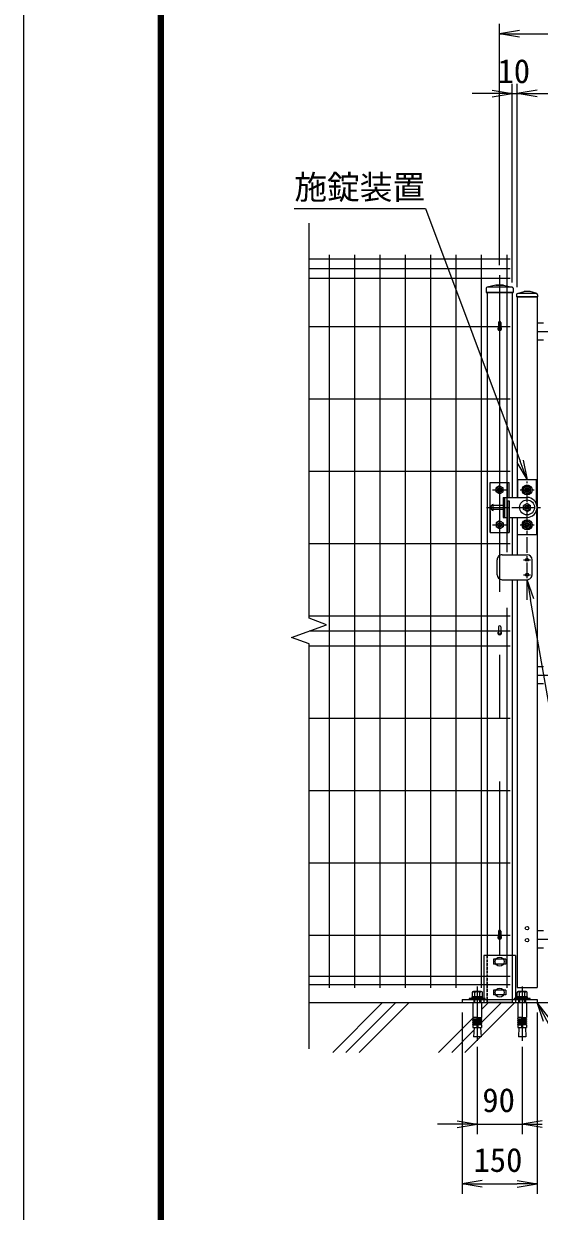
# Model space of a CAD drawing. Units: millimetres, scale not verified. Extents: x -4200 to 4200, y -2970 to 2970.
# Drawn here: x -4200 to -3166, y -725 to 1657 of the extents above; entities that cross this region are included whole.
import ezdxf
from ezdxf.enums import TextEntityAlignment as Align

# ---------------------------------------------------------------- set-up
doc = ezdxf.new("R2010")
doc.units = ezdxf.units.MM
doc.header["$LTSCALE"] = 20
for name, pattern in [('DASHED', [7.5, 6, -1.5]), ('USER1', [50.8, 31.75, -6.35, 6.35, -6.35]), ('USER3', [0.375, 0.25, -0.125])]:
    doc.linetypes.add(name, pattern=pattern)
for name, color, linetype, lineweight in [('0-0_D-STR-TXT', 7, 'Continuous', 9), ('0-1_D-STR1', 1, 'Continuous', 18), ('0-2_D-STR-DIM', 7, 'Continuous', 9), ('0-3_0', 7, 'Continuous', 9), ('0-5_D-STR3', 3, 'Continuous', 13), ('0-6_D-BMK', 2, 'USER1', 13), ('0-8_D-STR2', 7, 'Continuous', 9), ('0-9_D-BGD', 7, 'Continuous', 9), ('0-A_D-DCR-HCH', 7, 'Continuous', 9), ('0-C_D-TTL', 7, 'Continuous', 9)]:
    doc.layers.add(name, color=color, linetype=linetype, lineweight=lineweight)
doc.styles.add('ＭＳ ゴシック', font='')
doc.styles.get('ＭＳ ゴシック').set_extended_font_data('MS Gothic')

# ---------------------------------------------------------------- blocks, each defined once
blk = doc.blocks.new('_Open')
at = {"layer": '0-3_0'}
blk.add_line((-20, 3.33), (0, 0), dxfattribs=at)
blk.add_lwpolyline([(-20, -3.33), (0, 0), (-20, 0)], dxfattribs=at)
blk = doc.blocks.new('U5')
at = {"layer": '0-1_D-STR1'}
for p, q in [((180, 28392), (180, 28300)), ((1020, 28300), (180, 28300)), ((200, 28300), (200, 20260)), ((200, 28300), (1000, 28300)), ((213.8, 28437.9), (480, 28520)), ((972, 28440), (228, 28440)), ((720, 28520), (480, 28520)), ((986.2, 28437.9), (720, 28520)), ((1000, 28300), (1000, 600)), ((1020, 28392), (1020, 28300)), ((1000, 27264), (1260, 27264)), ((1260, 26566), (1000, 26566)), ((200, 19460), (200, 17960)), ((200, 16960), (200, 600)), ((1000, 13484), (1260, 13484)), ((1260, 12786), (1000, 12786)), ((1000, 2884), (1260, 2884)), ((1260, 2186), (1000, 2186)), ((200, 600), (1000, 600))]:
    blk.add_line(p, q, dxfattribs=at)
for centre in [(600, 2980), (600, 2500)]:
    blk.add_circle(centre, 70, dxfattribs=at)
for centre, start, end in [((228, 28392), 90, 180), ((972, 28392), 0, 90)]:
    blk.add_arc(centre, 48, start, end, dxfattribs=at)
at = {"layer": '0-5_D-STR3'}
for p, q in [((220, 20960), (220, 20260)), ((980, 20960), (220, 20960)), ((-500, 20721.7), (-640, 20640.8)), ((-640, 20479.2), (-640, 20640.8)), ((-500, 20721.7), (-360, 20640.8)), ((-360, 20479.2), (-360, 20640.8)), ((-180, 20860), (-120, 20860)), ((-180, 20260), (-180, 20860)), ((-120, 20260), (-120, 20860)), ((600, 20721.7), (460, 20640.8)), ((460, 20479.2), (460, 20640.8)), ((600, 20721.7), (740, 20640.8)), ((740, 20479.2), (740, 20640.8)), ((-500, 20398.3), (-640, 20479.2)), ((-500, 20398.3), (-360, 20479.2)), ((-360, 20260), (-360, 19460)), ((-360, 20260), (600, 20260)), ((-300, 20260), (-300, 19460)), ((-180, 20120), (-180, 18860)), ((-180, 20120), (-120, 20120)), ((-120, 20120), (-120, 18860)), ((600, 20398.3), (460, 20479.2)), ((600, 20021.7), (460, 19940.8)), ((600, 20398.3), (740, 20479.2)), ((600, 20021.7), (740, 19940.8)), ((-760, 19740), (-760, 19980)), ((-360, 19940), (-760, 19940)), ((-360, 19780), (-760, 19780)), ((460, 19779.2), (460, 19940.8)), ((600, 19698.3), (460, 19779.2)), ((600, 19698.3), (740, 19779.2)), ((740, 19779.2), (740, 19940.8)), ((980, 19735.1), (980, 18760)), ((-500, 18998.3), (-640, 19079.2)), ((-500, 19321.7), (-360, 19240.8)), ((-500, 18998.3), (-360, 19079.2)), ((-360, 19460), (-180, 19460)), ((-360, 19240.8), (-360, 19079.2)), ((-120, 19460), (600, 19460)), ((220, 18760), (220, 19460)), ((600, 19321.7), (460, 19240.8)), ((600, 19321.7), (460, 19240.8)), ((460, 19079.2), (460, 19240.8)), ((460, 19240.8), (460, 19079.2)), ((600, 18998.3), (460, 19079.2)), ((600, 18998.3), (460, 19079.2)), ((600, 19321.7), (740, 19240.8)), ((600, 19321.7), (740, 19240.8)), ((600, 18998.3), (740, 19079.2)), ((600, 18998.3), (740, 19079.2)), ((740, 19079.2), (740, 19240.8)), ((740, 19240.8), (740, 19079.2)), ((-880, 18860), (-180, 18860)), ((-180, 18860), (-120, 18860)), ((980, 18760), (220, 18760)), ((-600, 17160), (-600, 17760)), ((-400, 17960), (600, 17960)), ((800, 17160), (800, 17760)), ((-400, 16960), (600, 16960))]:
    blk.add_line(p, q, dxfattribs=at)
for points in [[(980, 19984.9), (980, 19984.9), (980, 20960)], [(-880, 19974.5), (-880, 20860), (-180, 20860)], [(-880, 19726.4), (-880, 18860), (-880, 19974.5)], [(-500, 19321.7), (-640, 19240.8), (-640, 19079.2)]]:
    blk.add_lwpolyline(points, dxfattribs=at)
for centre, radius in [((-500, 20560), 140), ((-500, 20560), 80), ((-500, 20560), 70), ((600, 20560), 200), ((600, 20560), 140), ((600, 20560), 80), ((600, 20560), 70), ((600, 19860), 300), ((600, 19860), 140), ((600, 19860), 80), ((600, 19860), 70), ((-500, 19160), 140), ((-500, 19160), 80), ((-500, 19160), 70), ((600, 19160), 200), ((600, 19160), 200), ((600, 19160), 140), ((600, 19160), 140), ((600, 19160), 80), ((600, 19160), 80), ((600, 19160), 70), ((600, 19160), 70), ((600, 17760), 60), ((600, 17160), 60)]:
    blk.add_circle(centre, radius, dxfattribs=at)
for centre, radius, start, end in [((600, 19860), 400, 270, 89.99983), ((-738, 19860), 122, 100.38886, 259.61115), ((-400, 17760), 200, 90, 180.00001), ((600, 17760), 200, 0, 90), ((-400, 17160), 200, 180.00001, 270), ((600, 17160), 200, 270, 0.00001)]:
    blk.add_arc(centre, radius, start, end, dxfattribs=at)
at = {"layer": '0-6_D-BMK'}
for p, q in [((1000, 26915), (17880, 26915)), ((-782.5, 20560), (-217.5, 20560)), ((-500, 20800), (-500, 18920)), ((317.5, 20560), (882.5, 20560)), ((600, 17020), (600, 20900)), ((-1024.3, 19860), (1136.8, 19860)), ((-782.5, 19160), (-217.5, 19160)), ((317.5, 19160), (882.5, 19160)), ((462.3, 17760), (737.7, 17760)), ((462.3, 17160), (737.7, 17160)), ((1000, 13135), (17880, 13135)), ((1000, 2535), (17880, 2535))]:
    blk.add_line(p, q, dxfattribs=at)
blk = doc.blocks.new('ベースプレート部品\u3000正面図')
at = {"layer": '0-5_D-STR3'}
for p, q in [((17927, 48401.4), (16666.9, 48401.4)), ((16666.9, 48401.4), (16666.9, 46641.4)), ((17546.8, 48256.4), (17046.7, 48256.4)), ((17046.7, 48256.4), (17046.7, 48066.4)), ((17546.7, 48256.4), (17546.7, 48066.4)), ((17927, 48401.4), (17927, 46641.4)), ((17546.7, 48066.4), (17046.8, 48066.4)), ((17546.8, 47016.4), (17046.7, 47016.4)), ((17046.7, 47016.4), (17046.7, 46826.4)), ((17546.7, 46826.4), (17046.8, 46826.4)), ((17546.7, 47016.4), (17546.7, 46826.4)), ((15797, 46641.4), (18797, 46641.4)), ((18797, 46641.4), (18797, 46521.4))]:
    blk.add_line(p, q, dxfattribs=at)
at = {"layer": '0-5_D-STR3', "linetype": 'DASHED'}
for p, q in [((16786.9, 48401.4), (16786.9, 46521.4)), ((17806.9, 46521.4), (17806.9, 48401.4)), ((16258.9, 46641.4), (16258.9, 46521.4)), ((16538.7, 46641.4), (16538.7, 46521.4)), ((16666.9, 46641.4), (16666.9, 46521.4)), ((17927, 46641.4), (17927, 46521.4)), ((18058.7, 46641.4), (18058.7, 46521.4)), ((18338.7, 46641.4), (18338.7, 46521.4))]:
    blk.add_line(p, q, dxfattribs=at)
at = {"layer": '0-5_D-STR3'}
blk.add_lwpolyline([(15797, 46641.4), (15797, 46521.4), (18797, 46521.4)], dxfattribs=at)
blk = doc.blocks.new('MLeader8')
at = {"layer": '0-0_D-STR-TXT'}
blk.add_line((-3157.35, -344.87), (-3170.45, -306.49), dxfattribs=at)
for points in [[(-3145.61, -338.55), (-3170.45, -306.49), (-3151.48, -341.71)], [(-3151.48, -341.71), (-3017.15, -591.1), (-2242.31, -591.1), (-2190.53, -591.1)]]:
    blk.add_lwpolyline(points, dxfattribs=at)

msp = doc.modelspace()

# ---------------------------------------------------------------- linework, layer by layer
at = {"layer": '0-0_D-STR-TXT'}
for points in [[(-3657.5, 1285.85), (-3394.17, 1285.85), (-3204.47, 778.97)], [(-2807.26, -490.94), (-3008.33, -490.94), (-3183.5, 502.11)]]:
    msp.add_lwpolyline(points, dxfattribs=at)
at = {"layer": '0-1_D-STR1'}
for p, q in [((-3272.29, 1126.5), (-3272.45, 1117.51)), ((-3272.29, 1126.5), (-3272.45, 1117.51)), ((-3252.95, 1132.51), (-3270.74, 1128.42)), ((-3252.95, 1132.51), (-3270.74, 1128.42)), ((-3220.53, 1128.51), (-3270.36, 1128.51)), ((-3252.95, 1132.51), (-3237.95, 1132.51)), ((-3237.95, 1132.51), (-3252.95, 1132.51)), ((-3237.95, 1132.51), (-3220.15, 1128.42)), ((-3237.95, 1132.51), (-3220.15, 1128.42)), ((-3218.6, 1126.5), (-3218.45, 1117.51)), ((-3272.45, 1117.51), (-3218.45, 1117.51)), ((-3218.45, 1117.51), (-3272.45, 1117.51)), ((-3270.45, 1117.51), (-3270.45, 1051.21)), ((-3270.45, 1117.51), (-3270.45, -212.49)), ((-3220.45, 1117.51), (-3220.45, 706.51)), ((-3220.45, 666.51), (-3220.45, 591.51)), ((-3220.45, 541.51), (-3220.45, -212.49)), ((-3220.45, -306.49), (-3270.45, -306.49))]:
    msp.add_line(p, q, dxfattribs=at)
at = {"layer": '0-1_D-STR1', "linetype": 'USER3'}
for p, q in [((-3270.45, -212.49), (-3270.45, -306.49)), ((-3220.45, -212.49), (-3220.45, -306.49))]:
    msp.add_line(p, q, dxfattribs=at)
at = {"layer": '0-1_D-STR1'}
for centre, radius, start, end in [((-3270.29, 1126.47), 2, 102.93782, 179), ((-3270.29, 1126.47), 2, 102.93782, 179), ((-3220.6, 1126.47), 2, 1, 77.06218), ((-3245.45, 1045.51), 4, 162.5424, 17.4576), ((-3245.45, 435.01), 4, 162.5424, 17.4576), ((-3245.45, -175.49), 4, 162.5424, 17.4576)]:
    msp.add_arc(centre, radius, start, end, dxfattribs=at)
at = {"layer": '0-2_D-STR-DIM'}
for p, q in [((-3245.45, 1172.51), (-3245.45, 1656.33)), ((-3205.45, 1636.33), (-2255.45, 1636.33)), ((-3220.45, 1137.51), (-3220.45, 1536.33)), ((-3210.45, 1128.51), (-3210.45, 1536.33)), ((-3210.45, 1128.51), (-3210.45, 1536.33)), ((-3260.45, 1516.33), (-3300.45, 1516.33)), ((-3220.45, 1516.33), (-3210.45, 1516.33)), ((-3170.45, 1516.33), (-2326.45, 1516.33)), ((-3170.45, 1516.33), (-3130.45, 1516.33)), ((-3320.45, -326.49), (-3320.45, -690.32)), ((-3170.45, -326.49), (-3170.45, -690.32)), ((-3290.45, -395.59), (-3290.45, -570.32)), ((-3200.45, -395.59), (-3200.45, -570.32)), ((-3330.45, -550.32), (-3370.45, -550.32)), ((-3290.45, -550.32), (-3200.45, -550.32)), ((-3280.45, -670.32), (-3210.45, -670.32))]:
    msp.add_line(p, q, dxfattribs=at)
at = {"layer": '0-5_D-STR3'}
for p, q in [((-3248.04, 1057.68), (-3248.04, 1045.51)), ((-3242.84, 1057.68), (-3242.84, 1045.51)), ((-3248.04, 447.18), (-3248.04, 435.01)), ((-3242.84, 447.18), (-3242.84, 435.01)), ((-3248.04, -163.32), (-3248.04, -175.49)), ((-3242.84, -163.32), (-3242.84, -175.49)), ((-3299.01, -306.49), (-3281.71, -306.49)), ((-3209.01, -306.49), (-3191.71, -306.49))]:
    msp.add_line(p, q, dxfattribs=at)
at = {"layer": '0-5_D-STR3', "lineweight": 18}
for p, q in [((-3282.56, -284.39), (-3298.15, -284.39)), ((-3296.36, -284.39), (-3284.36, -284.39)), ((-3192.57, -284.39), (-3208.16, -284.39)), ((-3206.36, -284.39), (-3194.36, -284.39)), ((-3306.36, -298.19), (-3306.36, -300.49)), ((-3274.36, -298.19), (-3306.36, -298.19)), ((-3306.36, -300.49), (-3274.36, -300.49)), ((-3279.61, -295.19), (-3301.11, -295.19)), ((-3301.11, -295.19), (-3301.11, -298.19)), ((-3301.11, -298.19), (-3279.61, -298.19)), ((-3300.75, -286.89), (-3300.75, -295.19)), ((-3300.75, -295.19), (-3279.96, -295.19)), ((-3299.01, -306.49), (-3299.01, -336.53)), ((-3296.35, -300.49), (-3296.35, -306.49)), ((-3295.55, -295.19), (-3295.55, -286.89)), ((-3295.27, -306.49), (-3295.27, -300.49)), ((-3291.86, -295.19), (-3291.05, -298.19)), ((-3288.86, -298.19), (-3289.66, -295.19)), ((-3285.43, -306.49), (-3285.43, -300.49)), ((-3285.16, -295.19), (-3285.16, -286.89)), ((-3284.35, -306.49), (-3284.35, -300.49)), ((-3281.71, -306.49), (-3281.71, -336.53)), ((-3279.96, -295.19), (-3279.96, -286.89)), ((-3279.61, -298.19), (-3279.61, -295.19)), ((-3274.36, -300.49), (-3274.36, -298.19)), ((-3216.36, -298.19), (-3216.36, -300.49)), ((-3184.36, -298.19), (-3216.36, -298.19)), ((-3216.36, -300.49), (-3184.36, -300.49)), ((-3189.61, -295.19), (-3211.11, -295.19)), ((-3211.11, -295.19), (-3211.11, -298.19)), ((-3211.11, -298.19), (-3189.61, -298.19)), ((-3210.75, -286.89), (-3210.75, -295.19)), ((-3210.75, -295.19), (-3189.97, -295.19)), ((-3209.01, -306.49), (-3209.01, -336.53)), ((-3206.36, -300.49), (-3206.36, -306.49)), ((-3205.56, -295.19), (-3205.56, -286.89)), ((-3205.28, -306.49), (-3205.28, -300.49)), ((-3201.86, -295.19), (-3201.06, -298.19)), ((-3198.86, -298.19), (-3199.67, -295.19)), ((-3195.44, -306.49), (-3195.44, -300.49)), ((-3195.17, -295.19), (-3195.17, -286.89)), ((-3194.36, -306.49), (-3194.36, -300.49)), ((-3191.71, -306.49), (-3191.71, -336.53)), ((-3189.97, -295.19), (-3189.97, -286.89)), ((-3189.61, -298.19), (-3189.61, -295.19)), ((-3184.36, -300.49), (-3184.36, -298.19)), ((-3291.36, -336.53), (-3299.01, -336.53)), ((-3299.01, -339.03), (-3298.57, -336.57)), ((-3299.01, -339.03), (-3291.36, -339.03)), ((-3299.01, -339.03), (-3299.01, -340.53)), ((-3299.01, -340.53), (-3291.36, -340.53)), ((-3299.01, -343.03), (-3298.57, -340.57)), ((-3299.01, -343.03), (-3291.36, -343.03)), ((-3299.01, -343.03), (-3299.01, -344.53)), ((-3299.01, -344.53), (-3291.36, -344.53)), ((-3299.01, -347.03), (-3298.57, -344.57)), ((-3299.01, -347.03), (-3291.36, -347.03)), ((-3299.01, -347.03), (-3299.01, -348.53)), ((-3299.01, -350.99), (-3298.57, -348.53)), ((-3299.01, -348.53), (-3291.36, -348.53)), ((-3299.01, -350.99), (-3291.36, -350.99)), ((-3299.01, -350.99), (-3299.01, -356.49)), ((-3299.01, -356.49), (-3281.71, -356.49)), ((-3296.85, -356.49), (-3297.93, -375.59)), ((-3291.36, -336.53), (-3291.36, -356.49)), ((-3289.36, -336.53), (-3281.71, -336.53)), ((-3289.36, -336.53), (-3289.36, -356.49)), ((-3281.71, -339.03), (-3289.36, -339.03)), ((-3281.71, -340.53), (-3289.36, -340.53)), ((-3281.71, -343.03), (-3289.36, -343.03)), ((-3281.71, -344.53), (-3289.36, -344.53)), ((-3281.71, -347.03), (-3289.36, -347.03)), ((-3281.71, -348.53), (-3289.36, -348.53)), ((-3281.71, -350.99), (-3289.36, -350.99)), ((-3283.86, -356.49), (-3282.78, -375.59)), ((-3281.71, -339.03), (-3282.14, -336.57)), ((-3281.71, -343.03), (-3282.14, -340.57)), ((-3281.71, -347.03), (-3282.14, -344.57)), ((-3281.71, -350.99), (-3282.14, -348.53)), ((-3281.71, -339.03), (-3281.71, -340.53)), ((-3281.71, -343.03), (-3281.71, -344.53)), ((-3281.71, -347.03), (-3281.71, -348.53)), ((-3281.71, -350.99), (-3281.71, -356.49)), ((-3201.36, -336.53), (-3209.01, -336.53)), ((-3209.01, -339.03), (-3208.58, -336.57)), ((-3209.01, -339.03), (-3201.36, -339.03)), ((-3209.01, -339.03), (-3209.01, -340.53)), ((-3209.01, -340.53), (-3201.36, -340.53)), ((-3209.01, -343.03), (-3208.58, -340.57)), ((-3209.01, -343.03), (-3201.36, -343.03)), ((-3209.01, -343.03), (-3209.01, -344.53)), ((-3209.01, -344.53), (-3201.36, -344.53)), ((-3209.01, -347.03), (-3208.58, -344.57)), ((-3209.01, -347.03), (-3201.36, -347.03)), ((-3209.01, -347.03), (-3209.01, -348.53)), ((-3209.01, -350.99), (-3208.58, -348.53)), ((-3209.01, -348.53), (-3201.36, -348.53)), ((-3209.01, -350.99), (-3201.36, -350.99)), ((-3209.01, -350.99), (-3209.01, -356.49)), ((-3209.01, -356.49), (-3191.71, -356.49)), ((-3206.86, -356.49), (-3207.94, -375.59)), ((-3201.36, -336.53), (-3201.36, -356.49)), ((-3199.36, -336.53), (-3191.71, -336.53)), ((-3199.36, -336.53), (-3199.36, -356.49)), ((-3191.71, -339.03), (-3199.36, -339.03)), ((-3191.71, -340.53), (-3199.36, -340.53)), ((-3191.71, -343.03), (-3199.36, -343.03)), ((-3191.71, -344.53), (-3199.36, -344.53)), ((-3191.71, -347.03), (-3199.36, -347.03)), ((-3191.71, -348.53), (-3199.36, -348.53)), ((-3191.71, -350.99), (-3199.36, -350.99)), ((-3193.87, -356.49), (-3192.78, -375.59)), ((-3191.71, -339.03), (-3192.15, -336.57)), ((-3191.71, -343.03), (-3192.15, -340.57)), ((-3191.71, -347.03), (-3192.15, -344.57)), ((-3191.71, -350.99), (-3192.15, -348.53)), ((-3191.71, -339.03), (-3191.71, -340.53)), ((-3191.71, -343.03), (-3191.71, -344.53)), ((-3191.71, -347.03), (-3191.71, -348.53)), ((-3191.71, -350.99), (-3191.71, -356.49)), ((-3282.78, -375.59), (-3297.93, -375.59)), ((-3192.78, -375.59), (-3207.94, -375.59))]:
    msp.add_line(p, q, dxfattribs=at)
at = {"layer": '0-5_D-STR3'}
for centre in [(-3245.45, -224.5), (-3245.45, -286.5)]:
    msp.add_circle(centre, 9, dxfattribs=at)
for centre in [(-3245.44, 1045.51), (-3245.44, 435.01), (-3245.44, -175.49)]:
    msp.add_arc(centre, 2.6, 180, 0, dxfattribs=at)
at = {"layer": '0-5_D-STR3', "lineweight": 18}
for centre, radius, start, end in [((-3298.15, -286.99), 2.6, 2.20423, 177.79577), ((-3290.36, -291.04), 6.65, 38.61324, 141.38676), ((-3282.56, -286.99), 2.6, 2.20423, 177.79577), ((-3208.16, -286.99), 2.6, 2.20423, 177.79577), ((-3200.36, -291.04), 6.65, 38.61324, 141.38676), ((-3192.57, -286.99), 2.6, 2.20423, 177.79577), ((-3290.36, -336.53), 1, 0, 180), ((-3200.36, -336.53), 1, 0, 180)]:
    msp.add_arc(centre, radius, start, end, dxfattribs=at)
at = {"layer": '0-5_D-STR3'}
for centre in [(-3245.44, 1057.66), (-3245.44, 447.16), (-3245.44, -163.34)]:
    msp.add_ellipse(centre, major_axis=(-2.6, 0), ratio=0.649974, start_param=3.1415927, end_param=6.2831853, dxfattribs=at)
at = {"layer": '0-6_D-BMK'}
for p, q in [((-3245.45, 1152.51), (-3245.45, -212.49)), ((-3290.36, -274.59), (-3290.36, -383.59)), ((-3200.36, -274.59), (-3200.36, -383.59))]:
    msp.add_line(p, q, dxfattribs=at)
at = {"layer": '0-8_D-STR2'}
for p, q in [((-3627.82, 464.11), (-3627.82, 1256.51)), ((-3586.68, -277.04), (-3586.68, 1192.96)), ((-3535.91, -277.04), (-3535.91, 1192.96)), ((-3485.14, -277.04), (-3485.14, 1192.96)), ((-3434.37, -277.04), (-3434.37, 1192.96)), ((-3383.6, -277.04), (-3383.6, 1192.96)), ((-3332.83, -277.04), (-3332.83, 1192.96)), ((-3282.06, -277.04), (-3282.06, 1192.96)), ((-3231.29, 1192.96), (-3231.29, 596.78)), ((-3224.29, 1184.53), (-3627.82, 1184.53)), ((-3224.29, 1164.96), (-3627.82, 1164.96)), ((-3224.29, 1145.38), (-3627.82, 1145.38)), ((-3224.29, 1048.96), (-3627.82, 1048.96)), ((-3224.29, 903.83), (-3627.82, 903.83)), ((-3224.29, 758.71), (-3627.82, 758.71)), ((-3224.29, 613.58), (-3627.82, 613.58)), ((-3231.29, 485.26), (-3231.29, -277.04)), ((-3224.29, 468.46), (-3627.82, 468.46)), ((-3592.58, 451.28), (-3627.82, 464.11)), ((-3663.06, 425.63), (-3592.58, 451.28)), ((-3224.29, 438.46), (-3627.82, 438.46)), ((-3627.82, 412.8), (-3663.06, 425.63)), ((-3627.82, -399.49), (-3627.82, 412.8)), ((-3224.29, 408.46), (-3627.82, 408.46)), ((-3224.29, 263.33), (-3627.82, 263.33)), ((-3224.29, 118.21), (-3627.82, 118.21)), ((-3224.29, -26.92), (-3627.82, -26.92)), ((-3224.29, -172.04), (-3627.82, -172.04)), ((-3224.29, -254.19), (-3627.82, -254.19)), ((-3224.29, -271.19), (-3627.82, -271.19))]:
    msp.add_line(p, q, dxfattribs=at)
at = {"layer": '0-9_D-BGD'}
msp.add_line((-3627.82, -306.5), (-1833.07, -306.49), dxfattribs=at)
at = {"layer": '0-A_D-DCR-HCH'}
for p, q in [((-3580.19, -406.49), (-3480.19, -306.49)), ((-3553.67, -406.49), (-3453.67, -306.49)), ((-3527.16, -406.49), (-3427.16, -306.49)), ((-3282.94, -374.41), (-3215.02, -306.49)), ((-3281.84, -346.8), (-3241.54, -306.49)), ((-3281.8, -320.24), (-3268.06, -306.49)), ((-3368.06, -406.49), (-3298.09, -336.53)), ((-3341.54, -406.49), (-3297.27, -362.22)), ((-3315.02, -406.49), (-3284.12, -375.59))]:
    msp.add_line(p, q, dxfattribs=at)
at = {"layer": '0-C_D-TTL', "color": 2, "lineweight": 18}
msp.add_lwpolyline([(-4200, 2970), (4200, 2970), (4200, -2970), (-4200, -2970)], close=True, dxfattribs=at)
at = {"layer": '0-C_D-TTL'}
for points in [[(-3930, 2750), (3930, 2750), (3930, -2750), (-3930, -2750)], [(-3927.5, 2747.5), (3927.5, 2747.5), (3927.5, -2747.5), (-3927.5, -2747.5)], [(-3925, 2745), (3925, 2745), (3925, -2745), (-3925, -2745)], [(-3922.5, 2742.5), (3922.5, 2742.5), (3922.5, -2742.5), (-3922.5, -2742.5)], [(-3920, 2740), (3920, 2740), (3920, -2740), (-3920, -2740)]]:
    msp.add_lwpolyline(points, close=True, dxfattribs=at)

# ---------------------------------------------------------------- block references
at = {"layer": '0-0_D-STR-TXT', "xscale": 2, "yscale": 2}
for p, rotation in [((-3190.45, 741.5), 290.51865), ((-3190.45, 541.51), 100.00382)]:
    msp.add_blockref('_Open', p, dxfattribs=dict(at, rotation=rotation))
at = {"layer": '0-0_D-STR-TXT'}
msp.add_blockref('MLeader8', (0, 0), dxfattribs=at)
at = {"layer": '0-2_D-STR-DIM', "xscale": 2, "yscale": 2, "rotation": 180}
for p in [(-3245.45, 1636.33), (-3210.45, 1516.33), (-3210.45, 1516.33), (-3200.45, -550.32), (-3320.45, -670.32)]:
    msp.add_blockref('_Open', p, dxfattribs=at)
at = {"layer": '0-2_D-STR-DIM'}
for name, p, xscale, yscale in [('_Open', (-3220.45, 1516.33), 2, 2), ('U5', (-3220.45, -306.49), 0.05, 0.05), ('ベースプレート部品\u3000正面図', (-4110.3, -2632.57), 0.05, 0.05), ('_Open', (-3290.45, -550.32), 2, 2), ('_Open', (-3170.45, -670.32), 2, 2)]:
    msp.add_blockref(name, p, dxfattribs=dict(at, xscale=xscale, yscale=yscale))

# ---------------------------------------------------------------- texts
at = {"layer": '0-0_D-STR-TXT', "style": 'ＭＳ ゴシック'}
msp.add_text('施錠装置', height=48.09, dxfattribs=at).set_placement((-3657.22, 1290.24), align=Align.BOTTOM_LEFT)
at = {"layer": '0-2_D-STR-DIM', "style": 'ＭＳ ゴシック'}
for s, p in [('10', (-3249.85, 1523.08)), ('90', (-3280.2, -540.66)), ('150', (-3297.97, -660.66))]:
    msp.add_text(s, height=48.09, dxfattribs=at).set_placement(p, align=Align.BOTTOM_LEFT)

doc.saveas('drawing.dxf')
